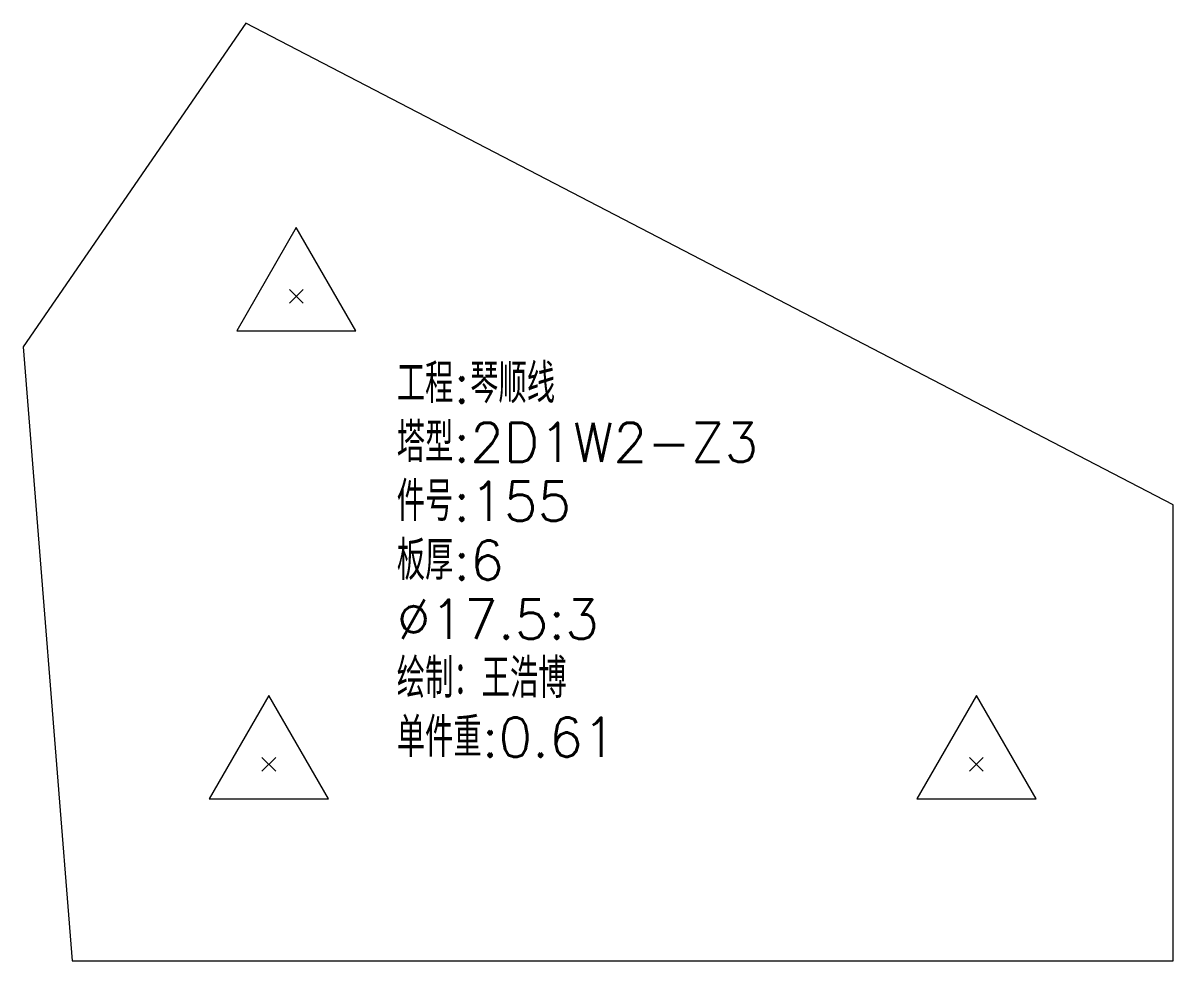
# Model space of a CAD drawing. Extents: x -580 to 8755, y 0 to 14723.
# Drawn here: x 6622 to 6768.3, y 13762.5 to 13881.8 of the extents above; entities that cross this region are included whole.
import ezdxf
from ezdxf.enums import TextEntityAlignment as Align

# ---------------------------------------------------------------- set-up
doc = ezdxf.new("R2010")
doc.units = 0
doc.header["$MEASUREMENT"] = 0
doc.layers.add('1', color=7, linetype='CONTINUOUS', lineweight=25)
doc.styles.get("Standard").update_dxf_attribs({"font": 'simplex.shx', "width": 0.7, "height": 3, "bigfont": 'gbhzfs.shx'})

msp = doc.modelspace()

# ---------------------------------------------------------------- linework, layer by layer
at = {"layer": '1', "color": 7, "linetype": 'Continuous', "lineweight": 18}
for p, q in [((6650.33886, 13881.781), (6622.00013, 13840.58735)), ((6768.27298, 13820.50353), (6650.33886, 13881.781)), ((6622.00013, 13840.58735), (6628.27298, 13762.50353)), ((6768.27298, 13762.50353), (6768.27298, 13820.50353)), ((6628.27298, 13762.50353), (6768.27298, 13762.50353))]:
    msp.add_line(p, q, dxfattribs=at)
at = {"layer": '1', "color": 7, "linetype": 'Continuous', "lineweight": 13}
for p, q in [((6656.76632, 13855.76481), (6649.18882, 13842.63981)), ((6664.34382, 13842.63981), (6656.76632, 13855.76481)), ((6655.89132, 13846.13981), (6657.64132, 13847.88981)), ((6657.64132, 13846.13981), (6655.89132, 13847.88981)), ((6649.18882, 13842.63981), (6664.34382, 13842.63981)), ((6653.27298, 13796.25353), (6645.69548, 13783.12853)), ((6660.85048, 13783.12853), (6653.27298, 13796.25353)), ((6743.27298, 13796.25353), (6735.69548, 13783.12853)), ((6750.85048, 13783.12853), (6743.27298, 13796.25353)), ((6652.39798, 13786.62853), (6654.14798, 13788.37853)), ((6654.14798, 13786.62853), (6652.39798, 13788.37853)), ((6742.39798, 13786.62853), (6744.14798, 13788.37853)), ((6744.14798, 13786.62853), (6742.39798, 13788.37853)), ((6645.69548, 13783.12853), (6660.85048, 13783.12853)), ((6735.69548, 13783.12853), (6750.85048, 13783.12853))]:
    msp.add_line(p, q, dxfattribs=at)

# ---------------------------------------------------------------- texts
at = {"layer": '1', "color": 7, "linetype": 'Continuous', "lineweight": 18}
for s, p in [('工程:琴顺线', (6669.54081, 13831.95805)), ('塔型:2D1W2-Z3', (6669.54081, 13824.45805)), ('件号:155', (6669.54081, 13816.95805)), ('板厚:6', (6669.54081, 13809.45805)), ('%%c17.5:3', (6669.54081, 13801.95805)), ('绘制：王浩博', (6669.54081, 13794.45805)), ('单件重:0.61', (6669.54081, 13786.95805))]:
    msp.add_text(s, height=5, dxfattribs=at).set_placement(p, align=Align.BOTTOM_LEFT)

doc.saveas('drawing.dxf')
